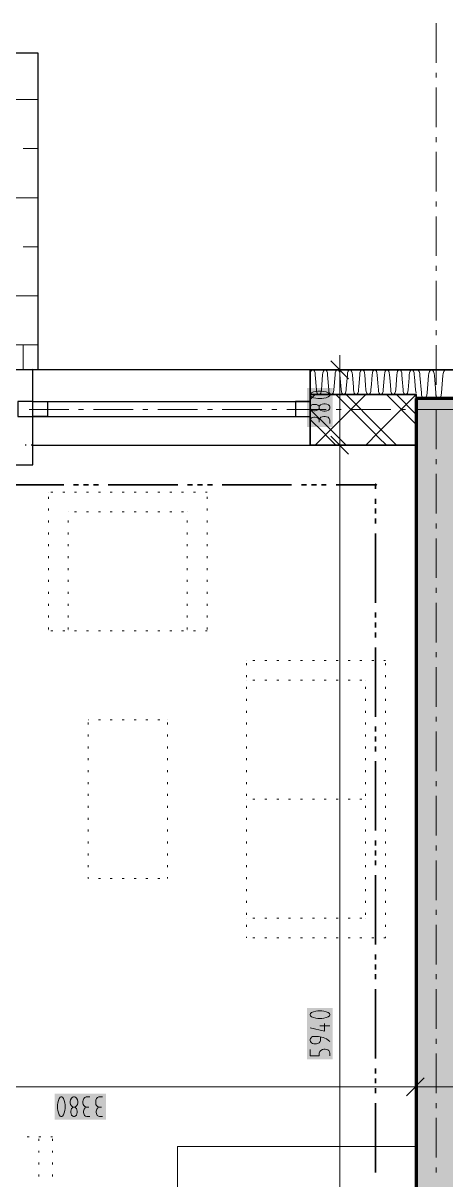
# Model space of a CAD drawing. Header units: millimetres. Extents: x 0 to 594, y 0 to 420.
# Drawn here: x 329.5 to 351.4, y 292.1 to 351.9 of the extents above; entities that cross this region are included whole.
import ezdxf

# ---------------------------------------------------------------- set-up
doc = ezdxf.new("R2010")
doc.units = ezdxf.units.MM
doc.header["$LTSCALE"] = 8
for name, color, linetype in [('PDF_Dvere', 7, 'Continuous'), ('PDF_Koty delkove', 7, 'Continuous'), ('PDF_Kuchyne', 7, 'Continuous'), ('PDF_Nabytek', 7, 'Continuous'), ('PDF_Obecne 0.25', 7, 'Continuous'), ('PDF_Okna', 7, 'Continuous'), ('PDF_Osy hlavni', 7, 'Continuous'), ('PDF_Pozarni useky', 7, 'Continuous'), ('PDF_Srafy', 7, 'Continuous'), ('PDF_Steny obvodove nosne', 7, 'Continuous'), ('PDF_Steny sendvic', 7, 'Continuous'), ('PDF_Zatepleni', 7, 'Continuous')]:
    doc.layers.add(name, color=color, linetype=linetype)

msp = doc.modelspace()

# ---------------------------------------------------------------- linework, layer by layer
at = {"layer": 'PDF_Dvere', "lineweight": 25}
msp.add_lwpolyline([(330.004, 332.31), (329.235, 332.31), (329.235, 331.541), (330.004, 331.541)], close=True, dxfattribs=at)
at = {"layer": 'PDF_Koty delkove', "lineweight": 18}
for points in [[(345.88, 333.95), (345.88, 334.719)], [(346.649, 333.95), (345.88, 333.95), (345.111, 333.95)], [(346.341, 333.489), (345.419, 334.411)], [(345.88, 243.7), (345.88, 244.028), (345.88, 246.313), (345.88, 254.821), (345.88, 256.41), (345.88, 266.147), (345.88, 267.685), (345.88, 269.171), (345.88, 330.055), (345.88, 333.95)], [(344.82, 331.948), (344.803, 331.921), (344.751, 331.88), (344.684, 331.853), (344.615, 331.839), (344.546, 331.839), (344.479, 331.853), (344.41, 331.88), (344.359, 331.935), (344.342, 331.976), (344.342, 332.03), (344.359, 332.071), (344.41, 332.126), (344.479, 332.154), (344.546, 332.167), (344.615, 332.167), (344.684, 332.154), (344.751, 332.126), (344.803, 332.085), (344.82, 332.058)], [(345.128, 332.195), (345.059, 332.195), (344.974, 332.181), (344.889, 332.14), (344.837, 332.085), (344.82, 332.058), (344.82, 331.948), (344.837, 331.921), (344.889, 331.866), (344.974, 331.825), (345.059, 331.811), (345.128, 331.811), (345.213, 331.825), (345.299, 331.866), (345.35, 331.921), (345.367, 331.976), (345.367, 332.03), (345.35, 332.085)], [(345.35, 332.085), (345.299, 332.14), (345.213, 332.181), (345.128, 332.195)], [(344.342, 331.182), (344.342, 331.346), (344.359, 331.401), (344.394, 331.455), (344.445, 331.483), (344.546, 331.51), (344.615, 331.51), (344.718, 331.483), (344.786, 331.428), (344.82, 331.346), (344.82, 331.237)], [(345.367, 331.182), (345.367, 331.373), (345.333, 331.441), (345.281, 331.496), (345.196, 331.524), (345.128, 331.538), (345.059, 331.538), (344.974, 331.524), (344.906, 331.496), (344.855, 331.441), (344.82, 331.346)], [(346.341, 329.594), (345.419, 330.516)], [(346.649, 330.055), (345.88, 330.055), (345.111, 330.055)], [(344.956, 300.79), (344.751, 300.79), (344.65, 300.776), (344.53, 300.749), (344.427, 300.708), (344.359, 300.654), (344.342, 300.626), (344.342, 300.572), (344.359, 300.544), (344.427, 300.49), (344.53, 300.449), (344.65, 300.421)], [(344.65, 300.421), (344.751, 300.407), (344.956, 300.407), (345.059, 300.421), (345.179, 300.449), (345.281, 300.49), (345.35, 300.544), (345.367, 300.572), (345.367, 300.626), (345.35, 300.654), (345.281, 300.708), (345.179, 300.749), (345.059, 300.776), (344.956, 300.79)], [(345.094, 300.133), (345.094, 299.75), (344.342, 299.915)], [(345.367, 300.024), (344.855, 300.024)], [(345.367, 299.203), (345.196, 299.34), (345.025, 299.422), (344.786, 299.476), (344.546, 299.476), (344.479, 299.462), (344.427, 299.435), (344.394, 299.408), (344.359, 299.367), (344.342, 299.312), (344.342, 299.258), (344.359, 299.203), (344.394, 299.162), (344.427, 299.135), (344.479, 299.107), (344.546, 299.093), (344.684, 299.093), (344.751, 299.107), (344.82, 299.135), (344.871, 299.203), (344.889, 299.258), (344.889, 299.449)], [(344.342, 298.792), (344.342, 298.464), (344.82, 298.464), (344.82, 298.601), (344.855, 298.696), (344.906, 298.751), (344.991, 298.805), (345.059, 298.819), (345.128, 298.819), (345.196, 298.805), (345.264, 298.778), (345.315, 298.737), (345.35, 298.683), (345.367, 298.601), (345.367, 298.464)], [(349.786, 297.634), (349.786, 296.866), (349.786, 296.097)], [(501.177, 296.866), (489.875, 296.866), (481.087, 296.866), (459.665, 296.866), (456.898, 296.866), (445.666, 296.866), (436.142, 296.866), (430.597, 296.866), (426.977, 296.866), (416.513, 296.866), (414.361, 296.866), (409.949, 296.866), (388.07, 296.866), (386.583, 296.866), (351.939, 296.866), (349.786, 296.866), (315.141, 296.866)], [(350.247, 297.327), (349.325, 296.404)], [(331.943, 296.113), (331.943, 296.045), (331.957, 295.96), (331.998, 295.875), (332.053, 295.823), (332.08, 295.806), (332.19, 295.806), (332.217, 295.823), (332.272, 295.875), (332.313, 295.96), (332.327, 296.045), (332.327, 296.113), (332.313, 296.198), (332.272, 296.285), (332.217, 296.336), (332.162, 296.353), (332.108, 296.353), (332.053, 296.336)], [(332.053, 296.336), (331.998, 296.285), (331.957, 296.198), (331.943, 296.113)], [(332.956, 296.353), (332.765, 296.353), (332.696, 296.318), (332.641, 296.267), (332.614, 296.182), (332.6, 296.113), (332.6, 296.045), (332.614, 295.96), (332.641, 295.892), (332.696, 295.841), (332.792, 295.806)], [(333.613, 296.353), (333.422, 296.353), (333.354, 296.318), (333.299, 296.267), (333.271, 296.182), (333.257, 296.113), (333.257, 296.045), (333.271, 295.96), (333.299, 295.892), (333.354, 295.841), (333.449, 295.806)], [(332.19, 295.806), (332.217, 295.788), (332.258, 295.737), (332.285, 295.67), (332.299, 295.601), (332.299, 295.532), (332.285, 295.465), (332.258, 295.396), (332.203, 295.345), (332.162, 295.328), (332.108, 295.328), (332.067, 295.345), (332.012, 295.396), (331.984, 295.465), (331.97, 295.532), (331.97, 295.601), (331.984, 295.67), (332.012, 295.737), (332.053, 295.788), (332.08, 295.806)], [(332.956, 295.328), (332.792, 295.328), (332.737, 295.345), (332.683, 295.379), (332.655, 295.431), (332.628, 295.532), (332.628, 295.601), (332.655, 295.703), (332.71, 295.772), (332.792, 295.806), (332.901, 295.806)], [(333.613, 295.328), (333.449, 295.328), (333.394, 295.345), (333.34, 295.379), (333.312, 295.431), (333.285, 295.532), (333.285, 295.601), (333.312, 295.703)], [(333.312, 295.703), (333.367, 295.772), (333.449, 295.806), (333.558, 295.806)]]:
    msp.add_lwpolyline(points, dxfattribs=at)
for points in [[(344.956, 332.852), (344.751, 332.852), (344.65, 332.838), (344.53, 332.811), (344.427, 332.769), (344.359, 332.715), (344.342, 332.687), (344.342, 332.633), (344.359, 332.605), (344.427, 332.551), (344.53, 332.51), (344.65, 332.482), (344.751, 332.468), (344.956, 332.468), (345.059, 332.482), (345.179, 332.51), (345.281, 332.551), (345.35, 332.605), (345.367, 332.633), (345.367, 332.687), (345.35, 332.715), (345.281, 332.769), (345.179, 332.811), (345.059, 332.838)], [(331.286, 295.942), (331.286, 295.737), (331.3, 295.636), (331.327, 295.516), (331.368, 295.413), (331.423, 295.345), (331.451, 295.328), (331.505, 295.328), (331.533, 295.345), (331.587, 295.413), (331.628, 295.516), (331.656, 295.636), (331.67, 295.737), (331.67, 295.942), (331.656, 296.045), (331.628, 296.165), (331.587, 296.267), (331.533, 296.336), (331.505, 296.353), (331.451, 296.353), (331.423, 296.336), (331.368, 296.267), (331.327, 296.165), (331.3, 296.045)]]:
    msp.add_lwpolyline(points, close=True, dxfattribs=at)
at = {"layer": 'PDF_Koty delkove', "color": 7, "lineweight": 18, "true_color": 0xffffff, "transparency": 33554559}
for points in [[(345.521, 331), (345.521, 333.005), (344.189, 331), (344.189, 333.005)], [(345.521, 298.282), (345.521, 300.944), (344.189, 298.282), (344.189, 300.944)], [(333.795, 296.507), (331.133, 296.507), (333.795, 295.175), (331.133, 295.175)]]:
    msp.add_solid(points, dxfattribs=at)
at = {"layer": 'PDF_Kuchyne', "lineweight": 13}
msp.add_lwpolyline([(349.786, 293.771), (337.486, 293.771), (337.486, 287.621), (343.636, 287.621), (343.636, 275.321), (331.388, 275.321), (331.388, 269.171), (349.786, 269.171), (349.786, 275.321)], dxfattribs=at)
at = {"layer": 'PDF_Nabytek', "lineweight": 13}
for points in [[(330.815, 327.631), (330.815, 327.631)], [(330.815, 327.631), (330.815, 327.631)], [(330.815, 327.285), (330.815, 327.388)], [(331.04, 327.631), (330.937, 327.631)], [(331.655, 327.631), (331.552, 327.631)], [(332.27, 327.631), (332.167, 327.631)], [(332.885, 327.631), (332.782, 327.631)], [(333.5, 327.631), (333.397, 327.631)], [(334.115, 327.631), (334.012, 327.631)], [(334.73, 327.631), (334.627, 327.631)], [(335.345, 327.631), (335.242, 327.631)], [(335.96, 327.631), (335.857, 327.631)], [(336.575, 327.631), (336.472, 327.631)], [(337.19, 327.631), (337.087, 327.631)], [(337.805, 327.631), (337.702, 327.631)], [(338.42, 327.631), (338.317, 327.631)], [(339.015, 327.631), (338.932, 327.631)], [(339.015, 327.631), (339.015, 327.631)], [(339.015, 327.285), (339.015, 327.388)], [(330.815, 326.67), (330.815, 326.773)], [(339.015, 326.67), (339.015, 326.773)], [(330.815, 326.055), (330.815, 326.158)], [(331.84, 326.606), (331.84, 326.606)], [(331.84, 326.606), (331.84, 326.606)], [(331.84, 326.055), (331.84, 326.158)], [(332.27, 326.606), (332.167, 326.606)], [(332.885, 326.606), (332.782, 326.606)], [(333.5, 326.606), (333.397, 326.606)], [(334.115, 326.606), (334.012, 326.606)], [(334.73, 326.606), (334.627, 326.606)], [(335.345, 326.606), (335.242, 326.606)], [(335.96, 326.606), (335.857, 326.606)], [(336.575, 326.606), (336.472, 326.606)], [(337.19, 326.606), (337.087, 326.606)], [(337.805, 326.606), (337.702, 326.606)], [(337.99, 326.606), (337.99, 326.606)], [(337.99, 326.606), (337.99, 326.606)], [(337.99, 326.055), (337.99, 326.158)], [(339.015, 326.055), (339.015, 326.158)], [(330.815, 325.44), (330.815, 325.543)], [(331.84, 325.44), (331.84, 325.543)], [(337.99, 325.44), (337.99, 325.543)], [(339.015, 325.44), (339.015, 325.543)], [(330.815, 324.825), (330.815, 324.928)], [(331.84, 324.825), (331.84, 324.928)], [(337.99, 324.825), (337.99, 324.928)], [(339.015, 324.825), (339.015, 324.928)], [(330.815, 324.21), (330.815, 324.313)], [(331.84, 324.21), (331.84, 324.313)], [(337.99, 324.21), (337.99, 324.313)], [(339.015, 324.21), (339.015, 324.313)], [(330.815, 323.595), (330.815, 323.698)], [(331.84, 323.595), (331.84, 323.698)], [(337.99, 323.595), (337.99, 323.698)], [(339.015, 323.595), (339.015, 323.698)], [(330.815, 322.98), (330.815, 323.083)], [(331.84, 322.98), (331.84, 323.083)], [(337.99, 322.98), (337.99, 323.083)], [(339.015, 322.98), (339.015, 323.083)], [(330.815, 322.365), (330.815, 322.468)], [(331.84, 322.365), (331.84, 322.468)], [(337.99, 322.365), (337.99, 322.468)], [(339.015, 322.365), (339.015, 322.468)], [(330.815, 321.75), (330.815, 321.853)], [(331.84, 321.75), (331.84, 321.853)], [(337.99, 321.75), (337.99, 321.853)], [(339.015, 321.75), (339.015, 321.853)], [(330.815, 321.135), (330.815, 321.238)], [(331.84, 321.135), (331.84, 321.238)], [(337.99, 321.135), (337.99, 321.238)], [(339.015, 321.135), (339.015, 321.238)], [(330.815, 320.52), (330.815, 320.623)], [(330.815, 320.456), (330.815, 320.456)], [(330.815, 320.456), (330.815, 320.456)], [(331.04, 320.456), (330.937, 320.456)], [(331.655, 320.456), (331.552, 320.456)], [(331.84, 320.52), (331.84, 320.623)], [(331.84, 320.456), (331.84, 320.456)], [(332.27, 320.456), (332.167, 320.456)], [(332.885, 320.456), (332.782, 320.456)], [(333.5, 320.456), (333.397, 320.456)], [(334.115, 320.456), (334.012, 320.456)], [(334.73, 320.456), (334.627, 320.456)], [(335.345, 320.456), (335.242, 320.456)], [(335.96, 320.456), (335.857, 320.456)], [(336.575, 320.456), (336.472, 320.456)], [(337.19, 320.456), (337.087, 320.456)], [(337.805, 320.456), (337.702, 320.456)], [(337.99, 320.52), (337.99, 320.623)], [(337.99, 320.456), (337.99, 320.456)], [(338.42, 320.456), (338.317, 320.456)], [(339.015, 320.456), (338.932, 320.456)], [(339.015, 320.52), (339.015, 320.623)], [(339.015, 320.456), (339.015, 320.456)], [(339.015, 320.456), (339.015, 320.456)], [(341.065, 318.919), (341.065, 318.919)], [(341.065, 318.919), (341.065, 318.919)], [(341.495, 318.919), (341.392, 318.919)], [(342.11, 318.919), (342.007, 318.919)], [(342.725, 318.919), (342.622, 318.919)], [(343.34, 318.919), (343.237, 318.919)], [(343.955, 318.919), (343.852, 318.919)], [(344.57, 318.919), (344.467, 318.919)], [(345.185, 318.919), (345.082, 318.919)], [(345.8, 318.919), (345.697, 318.919)], [(346.415, 318.919), (346.312, 318.919)], [(347.03, 318.919), (346.927, 318.919)], [(347.645, 318.919), (347.542, 318.919)], [(348.24, 318.919), (348.157, 318.919)], [(348.24, 318.919), (348.24, 318.919)], [(348.24, 318.919), (348.24, 318.919)], [(341.065, 318.675), (341.065, 318.778)], [(348.24, 318.675), (348.24, 318.778)], [(341.065, 318.06), (341.065, 318.163)], [(341.065, 317.894), (341.065, 317.894)], [(341.495, 317.894), (341.392, 317.894)], [(342.11, 317.894), (342.007, 317.894)], [(342.725, 317.894), (342.622, 317.894)], [(343.34, 317.894), (343.237, 317.894)], [(343.955, 317.894), (343.852, 317.894)], [(344.57, 317.894), (344.467, 317.894)], [(345.185, 317.894), (345.082, 317.894)], [(345.8, 317.894), (345.697, 317.894)], [(346.415, 317.894), (346.312, 317.894)], [(347.03, 317.894), (346.927, 317.894)], [(347.215, 317.894), (347.215, 317.894)], [(347.215, 317.894), (347.215, 317.894)], [(348.24, 318.06), (348.24, 318.163)], [(341.065, 317.445), (341.065, 317.548)], [(347.215, 317.445), (347.215, 317.548)], [(348.24, 317.445), (348.24, 317.548)], [(341.065, 316.83), (341.065, 316.933)], [(347.215, 316.83), (347.215, 316.933)], [(348.24, 316.83), (348.24, 316.933)], [(341.065, 316.215), (341.065, 316.318)], [(347.215, 316.215), (347.215, 316.318)], [(348.24, 316.215), (348.24, 316.318)], [(332.865, 315.844), (332.865, 315.844)], [(332.885, 315.844), (332.865, 315.844)], [(332.865, 315.844), (332.865, 315.844)], [(332.865, 315.6), (332.865, 315.703)], [(333.5, 315.844), (333.397, 315.844)], [(334.115, 315.844), (334.012, 315.844)], [(334.73, 315.844), (334.627, 315.844)], [(335.345, 315.844), (335.242, 315.844)], [(335.96, 315.844), (335.857, 315.844)], [(336.575, 315.844), (336.472, 315.844)], [(336.965, 315.844), (336.965, 315.844)], [(336.965, 315.844), (336.965, 315.844)], [(336.965, 315.6), (336.965, 315.703)], [(341.065, 315.6), (341.065, 315.703)], [(347.215, 315.6), (347.215, 315.703)], [(348.24, 315.6), (348.24, 315.703)], [(332.865, 314.985), (332.865, 315.088)], [(336.965, 314.985), (336.965, 315.088)], [(341.065, 314.985), (341.065, 315.088)], [(347.215, 314.985), (347.215, 315.088)], [(348.24, 314.985), (348.24, 315.088)], [(332.865, 314.37), (332.865, 314.473)], [(336.965, 314.37), (336.965, 314.473)], [(341.065, 314.37), (341.065, 314.473)], [(347.215, 314.37), (347.215, 314.473)], [(348.24, 314.37), (348.24, 314.473)], [(332.865, 313.755), (332.865, 313.858)], [(336.965, 313.755), (336.965, 313.858)], [(341.065, 313.755), (341.065, 313.858)], [(347.215, 313.755), (347.215, 313.858)], [(348.24, 313.755), (348.24, 313.858)], [(332.865, 313.14), (332.865, 313.243)], [(336.965, 313.14), (336.965, 313.243)], [(341.065, 313.14), (341.065, 313.243)], [(347.215, 313.14), (347.215, 313.243)], [(348.24, 313.14), (348.24, 313.243)], [(332.865, 312.525), (332.865, 312.628)], [(336.965, 312.525), (336.965, 312.628)], [(341.065, 312.525), (341.065, 312.628)], [(347.215, 312.525), (347.215, 312.628)], [(348.24, 312.525), (348.24, 312.628)], [(332.865, 311.91), (332.865, 312.013)], [(336.965, 311.91), (336.965, 312.013)], [(341.065, 311.91), (341.065, 312.013)], [(341.065, 311.744), (341.065, 311.744)], [(341.495, 311.744), (341.392, 311.744)], [(342.11, 311.744), (342.007, 311.744)], [(342.725, 311.744), (342.622, 311.744)], [(343.34, 311.744), (343.237, 311.744)], [(343.955, 311.744), (343.852, 311.744)], [(344.57, 311.744), (344.467, 311.744)], [(345.185, 311.744), (345.082, 311.744)], [(345.8, 311.744), (345.697, 311.744)], [(346.415, 311.744), (346.312, 311.744)], [(347.03, 311.744), (346.927, 311.744)], [(347.215, 311.91), (347.215, 312.013)], [(347.215, 311.744), (347.215, 311.744)], [(348.24, 311.91), (348.24, 312.013)], [(332.865, 311.295), (332.865, 311.398)], [(336.965, 311.295), (336.965, 311.398)], [(341.065, 311.295), (341.065, 311.398)], [(347.215, 311.295), (347.215, 311.398)], [(348.24, 311.295), (348.24, 311.398)], [(332.865, 310.68), (332.865, 310.783)], [(336.965, 310.68), (336.965, 310.783)], [(341.065, 310.68), (341.065, 310.783)], [(347.215, 310.68), (347.215, 310.783)], [(348.24, 310.68), (348.24, 310.783)], [(332.865, 310.065), (332.865, 310.168)], [(336.965, 310.065), (336.965, 310.168)], [(341.065, 310.065), (341.065, 310.168)], [(347.215, 310.065), (347.215, 310.168)], [(348.24, 310.065), (348.24, 310.168)], [(332.865, 309.45), (332.865, 309.553)], [(336.965, 309.45), (336.965, 309.553)], [(341.065, 309.45), (341.065, 309.553)], [(347.215, 309.45), (347.215, 309.553)], [(348.24, 309.45), (348.24, 309.553)], [(332.865, 308.835), (332.865, 308.938)], [(336.965, 308.835), (336.965, 308.938)], [(341.065, 308.835), (341.065, 308.938)], [(347.215, 308.835), (347.215, 308.938)], [(348.24, 308.835), (348.24, 308.938)], [(332.865, 308.221), (332.865, 308.323)], [(336.965, 308.221), (336.965, 308.323)], [(341.065, 308.221), (341.065, 308.323)], [(347.215, 308.221), (347.215, 308.323)], [(348.24, 308.221), (348.24, 308.323)], [(332.885, 307.644), (332.865, 307.644), (332.865, 307.708)], [(332.865, 307.644), (332.865, 307.644)], [(333.5, 307.644), (333.397, 307.644)], [(334.115, 307.644), (334.012, 307.644)], [(334.73, 307.644), (334.627, 307.644)], [(335.345, 307.644), (335.242, 307.644)], [(335.96, 307.644), (335.857, 307.644)], [(336.575, 307.644), (336.472, 307.644)], [(336.965, 307.644), (336.965, 307.708)], [(336.965, 307.644), (336.965, 307.644)], [(336.965, 307.644), (336.965, 307.644)], [(341.065, 307.606), (341.065, 307.708)], [(347.215, 307.606), (347.215, 307.708)], [(348.24, 307.606), (348.24, 307.708)], [(341.065, 306.991), (341.065, 307.093)], [(347.215, 306.991), (347.215, 307.093)], [(348.24, 306.991), (348.24, 307.093)], [(341.065, 306.376), (341.065, 306.478)], [(347.215, 306.376), (347.215, 306.478)], [(348.24, 306.376), (348.24, 306.478)], [(341.065, 305.761), (341.065, 305.863)], [(347.215, 305.761), (347.215, 305.863)], [(348.24, 305.761), (348.24, 305.863)], [(341.065, 305.594), (341.065, 305.594)], [(341.065, 305.146), (341.065, 305.248)], [(341.495, 305.594), (341.392, 305.594)], [(342.11, 305.594), (342.007, 305.594)], [(342.725, 305.594), (342.622, 305.594)], [(343.34, 305.594), (343.237, 305.594)], [(343.955, 305.594), (343.852, 305.594)], [(344.57, 305.594), (344.467, 305.594)], [(345.185, 305.594), (345.082, 305.594)], [(345.8, 305.594), (345.697, 305.594)], [(346.415, 305.594), (346.312, 305.594)], [(347.03, 305.594), (346.927, 305.594)], [(347.215, 305.594), (347.215, 305.594)], [(347.215, 305.594), (347.215, 305.594)], [(348.24, 305.146), (348.24, 305.248)], [(341.065, 304.569), (341.065, 304.633)], [(341.065, 304.569), (341.065, 304.569)], [(341.065, 304.569), (341.065, 304.569)], [(341.495, 304.569), (341.392, 304.569)], [(342.11, 304.569), (342.007, 304.569)], [(342.725, 304.569), (342.622, 304.569)], [(343.34, 304.569), (343.237, 304.569)], [(343.955, 304.569), (343.852, 304.569)], [(344.57, 304.569), (344.467, 304.569)], [(345.185, 304.569), (345.082, 304.569)], [(345.8, 304.569), (345.697, 304.569)], [(346.415, 304.569), (346.312, 304.569)], [(347.03, 304.569), (346.927, 304.569)], [(347.645, 304.569), (347.542, 304.569)], [(348.157, 304.569), (348.24, 304.569), (348.24, 304.633)], [(348.24, 304.569), (348.24, 304.569)], [(348.24, 304.569), (348.24, 304.569)], [(329.81, 294.28), (329.707, 294.28)], [(330.311, 294.28), (330.311, 294.28)], [(330.311, 294.076), (330.311, 294.178)], [(330.425, 294.28), (330.322, 294.28)], [(331.029, 294.28), (330.937, 294.28)], [(331.029, 294.28), (331.029, 294.28)], [(331.029, 294.28), (331.029, 294.28)], [(331.029, 294.076), (331.029, 294.178)], [(330.311, 293.461), (330.311, 293.563)], [(331.029, 293.461), (331.029, 293.563)], [(330.311, 292.846), (330.311, 292.948)], [(331.029, 292.846), (331.029, 292.948)], [(330.311, 292.231), (330.311, 292.333)], [(331.029, 292.231), (331.029, 292.333)]]:
    msp.add_lwpolyline(points, dxfattribs=at)
at = {"layer": 'PDF_Obecne 0.25', "lineweight": 25}
for points in [[(298.485, 350.35), (330.26, 350.35)], [(330.26, 350.35), (330.26, 333.95)], [(330.004, 333.95), (319.754, 333.95)], [(319.754, 330.055), (319.754, 329.03), (330.004, 329.03), (330.004, 330.055)]]:
    msp.add_lwpolyline(points, dxfattribs=at)
at = {"layer": 'PDF_Okna', "lineweight": 25}
for points in [[(330.004, 330.055), (330.004, 333.95)], [(344.354, 333.95), (330.004, 333.95)], [(330.004, 332.31), (344.354, 332.31)], [(330.004, 331.541), (344.354, 331.541)], [(330.004, 330.055), (344.354, 330.055)]]:
    msp.add_lwpolyline(points, dxfattribs=at)
for points in [[(330.004, 332.31), (330.772, 332.31), (330.772, 331.541), (330.004, 331.541)], [(344.354, 332.31), (343.585, 332.31), (343.585, 331.541), (344.354, 331.541)]]:
    msp.add_lwpolyline(points, close=True, dxfattribs=at)
at = {"layer": 'PDF_Osy hlavni', "lineweight": 18}
for points in [[(350.862, 349.835), (350.862, 351.885)], [(350.862, 349.066), (350.862, 349.323)], [(350.862, 346.504), (350.862, 348.554)], [(350.862, 345.735), (350.862, 345.991)], [(350.862, 343.173), (350.862, 345.223)], [(350.862, 342.404), (350.862, 342.66)], [(350.862, 339.841), (350.862, 341.891)], [(350.862, 339.073), (350.862, 339.329)], [(350.862, 336.51), (350.862, 338.56)], [(350.862, 335.742), (350.862, 335.998)], [(350.862, 333.179), (350.862, 335.229)], [(350.862, 332.41), (350.862, 332.667)], [(331.86, 331.9), (329.81, 331.9)], [(332.628, 331.9), (332.372, 331.9)], [(335.191, 331.9), (333.141, 331.9)], [(335.96, 331.9), (335.703, 331.9)], [(338.522, 331.9), (336.472, 331.9)], [(339.291, 331.9), (339.035, 331.9)], [(341.853, 331.9), (339.803, 331.9)], [(342.622, 331.9), (342.366, 331.9)], [(345.185, 331.9), (343.135, 331.9)], [(345.953, 331.9), (345.697, 331.9)], [(348.516, 331.9), (346.466, 331.9)], [(349.285, 331.9), (349.028, 331.9)], [(351.847, 331.9), (349.797, 331.9)], [(350.862, 329.848), (350.862, 331.898)], [(350.862, 329.079), (350.862, 329.335)], [(350.862, 326.517), (350.862, 328.567)], [(350.862, 325.748), (350.862, 326.004)], [(350.862, 323.185), (350.862, 325.235)], [(350.862, 322.417), (350.862, 322.673)], [(350.862, 319.854), (350.862, 321.904)], [(350.862, 319.085), (350.862, 319.342)], [(350.862, 316.523), (350.862, 318.573)], [(350.862, 315.754), (350.862, 316.01)], [(350.862, 313.192), (350.862, 315.242)], [(350.862, 312.423), (350.862, 312.679)], [(350.862, 309.86), (350.862, 311.91)], [(350.862, 309.092), (350.862, 309.348)], [(350.862, 306.529), (350.862, 308.579)], [(350.862, 305.761), (350.862, 306.017)], [(350.862, 303.198), (350.862, 305.248)], [(350.862, 302.429), (350.862, 302.686)], [(350.862, 299.867), (350.862, 301.917)], [(350.862, 299.098), (350.862, 299.354)], [(350.862, 296.536), (350.862, 298.586)], [(350.862, 295.767), (350.862, 296.023)], [(350.862, 293.204), (350.862, 295.254)], [(350.862, 292.436), (350.862, 292.692)]]:
    msp.add_lwpolyline(points, dxfattribs=at)
at = {"layer": 'PDF_Pozarni useky', "lineweight": 35}
for points in [[(331.603, 328.005), (328.016, 328.005)], [(332.372, 328.005), (332.116, 328.005)], [(332.885, 328.005), (332.628, 328.005)], [(333.397, 328.005), (333.141, 328.005)], [(337.497, 328.005), (333.91, 328.005)], [(338.266, 328.005), (338.01, 328.005)], [(338.778, 328.005), (338.522, 328.005)], [(339.291, 328.005), (339.035, 328.005)], [(343.391, 328.005), (339.803, 328.005)], [(344.16, 328.005), (343.903, 328.005)], [(344.672, 328.005), (344.416, 328.005)], [(345.185, 328.005), (344.928, 328.005)], [(347.736, 327.798), (347.736, 328.005), (345.697, 328.005)], [(347.736, 327.029), (347.736, 327.285)], [(347.736, 326.517), (347.736, 326.773)], [(347.736, 326.004), (347.736, 326.26)], [(347.736, 321.904), (347.736, 325.492)], [(347.736, 321.135), (347.736, 321.392)], [(347.736, 320.623), (347.736, 320.879)], [(347.736, 320.11), (347.736, 320.367)], [(347.736, 316.01), (347.736, 319.598)], [(347.736, 315.242), (347.736, 315.498)], [(347.736, 314.729), (347.736, 314.985)], [(347.736, 314.217), (347.736, 314.473)], [(347.736, 310.117), (347.736, 313.704)], [(347.736, 309.348), (347.736, 309.604)], [(347.736, 308.835), (347.736, 309.092)], [(347.736, 308.323), (347.736, 308.579)], [(347.736, 304.223), (347.736, 307.81)], [(347.736, 303.454), (347.736, 303.711)], [(347.736, 302.942), (347.736, 303.198)], [(347.736, 302.429), (347.736, 302.686)], [(347.736, 298.329), (347.736, 301.917)], [(347.736, 297.561), (347.736, 297.817)], [(347.736, 297.048), (347.736, 297.304)], [(347.736, 296.536), (347.736, 296.792)], [(347.736, 292.436), (347.736, 296.023)]]:
    msp.add_lwpolyline(points, dxfattribs=at)
at = {"layer": 'PDF_Pozarni useky', "lineweight": 35, "transparency": 33554559}
for points in [[(347.826, 328.005), (347.736, 327.916), (347.736, 328.095), (347.646, 328.005)], [(347.736, 327.916), (347.646, 328.005), (347.826, 328.005), (347.736, 328.095)]]:
    msp.add_solid(points, dxfattribs=at)
at = {"layer": 'PDF_Srafy', "lineweight": 9}
for points in [[(330.26, 347.931), (326.967, 347.931)], [(330.26, 345.394), (329.504, 345.394)], [(330.26, 342.857), (326.967, 342.857), (321.893, 342.857), (316.82, 342.857), (311.747, 342.857), (306.673, 342.857), (301.6, 342.857), (298.485, 342.857)], [(330.26, 340.321), (329.504, 340.321)], [(330.26, 337.784), (326.967, 337.784), (321.893, 337.784), (316.82, 337.784), (311.747, 337.784), (306.673, 337.784), (301.6, 337.784), (298.485, 337.784)], [(330.26, 335.247), (329.504, 335.247), (324.43, 335.247), (319.357, 335.247), (314.283, 335.247), (309.21, 335.247), (304.136, 335.247), (299.063, 335.247), (298.485, 335.247)], [(329.504, 335.247), (329.504, 333.95)]]:
    msp.add_lwpolyline(points, dxfattribs=at)
at = {"layer": 'PDF_Steny obvodove nosne', "lineweight": 70}
msp.add_lwpolyline([(349.837, 332.464), (349.837, 330.055), (349.837, 256.41), (349.837, 246.313), (349.837, 243.853), (351.887, 243.853), (351.887, 246.313), (351.887, 256.41), (351.887, 330.055), (351.887, 332.464)], close=True, dxfattribs=at)
at = {"layer": 'PDF_Steny obvodove nosne', "color": 9, "lineweight": 9, "true_color": 0xc0c0c0, "transparency": 33554559}
msp.add_solid([(349.837, 332.464), (349.837, 243.853), (351.887, 332.464), (351.887, 243.853)], dxfattribs=at)
at = {"layer": 'PDF_Steny sendvic', "lineweight": 25}
for points in [[(329.656, 333.95), (329.605, 333.95)], [(330.004, 333.95), (329.912, 333.95)], [(329.656, 330.055), (329.605, 330.055)], [(330.004, 330.055), (329.912, 330.055)]]:
    msp.add_lwpolyline(points, dxfattribs=at)
at = {"layer": 'PDF_Steny sendvic', "lineweight": 9}
for points in [[(344.482, 333.95), (344.433, 333.931), (344.391, 333.875), (344.363, 333.792), (344.354, 333.694)], [(344.61, 333.694), (344.6, 333.792), (344.572, 333.875), (344.531, 333.931), (344.482, 333.95)], [(345.122, 333.95), (345.073, 333.931), (345.032, 333.875), (345.004, 333.792), (344.994, 333.694)], [(345.25, 333.694), (345.241, 333.792), (345.213, 333.875), (345.171, 333.931), (345.122, 333.95)], [(345.763, 333.95), (345.714, 333.931), (345.672, 333.875), (345.645, 333.792), (345.635, 333.694)], [(345.891, 333.694), (345.881, 333.792), (345.853, 333.875), (345.812, 333.931), (345.763, 333.95)], [(346.403, 333.95), (346.354, 333.931), (346.313, 333.875), (346.285, 333.792), (346.275, 333.694)], [(346.532, 333.694), (346.522, 333.792), (346.494, 333.875), (346.453, 333.931), (346.404, 333.95), (346.403, 333.95)], [(347.044, 333.95), (346.995, 333.931), (346.954, 333.875), (346.926, 333.792), (346.916, 333.694)], [(347.172, 333.694), (347.163, 333.792), (347.135, 333.875), (347.093, 333.931), (347.044, 333.95)], [(347.685, 333.95), (347.636, 333.931), (347.594, 333.875), (347.566, 333.792), (347.557, 333.694)], [(347.813, 333.694), (347.803, 333.792), (347.775, 333.875), (347.734, 333.931), (347.685, 333.95)], [(348.325, 333.95), (348.276, 333.931), (348.235, 333.875), (348.207, 333.792), (348.197, 333.694)], [(348.453, 333.694), (348.444, 333.792), (348.416, 333.875), (348.374, 333.931), (348.325, 333.95)], [(348.917, 333.931), (348.875, 333.875), (348.848, 333.792), (348.838, 333.694)], [(348.966, 333.95), (348.917, 333.931)], [(349.094, 333.694), (349.084, 333.792), (349.057, 333.875), (349.015, 333.931), (348.966, 333.95)], [(349.607, 333.95), (349.558, 333.931), (349.516, 333.875), (349.488, 333.792), (349.478, 333.694)], [(349.735, 333.694), (349.725, 333.792), (349.697, 333.875), (349.656, 333.931), (349.607, 333.95)], [(344.61, 333.694), (344.673, 332.925)], [(344.931, 332.925), (344.994, 333.694)], [(345.25, 333.694), (345.314, 332.925)], [(345.571, 332.925), (345.635, 333.694)], [(345.891, 333.694), (345.953, 332.941), (345.954, 332.925)], [(346.212, 332.925), (346.217, 332.986), (346.275, 333.694)], [(346.532, 333.694), (346.585, 333.048), (346.595, 332.925)], [(346.853, 332.925), (346.867, 333.096), (346.916, 333.694)], [(347.172, 333.694), (347.217, 333.156), (347.236, 332.925)], [(347.493, 332.925), (347.516, 333.207), (347.557, 333.694)], [(347.813, 333.694), (347.848, 333.263), (347.876, 332.925)], [(348.134, 332.925), (348.166, 333.317), (348.197, 333.694)], [(348.453, 333.694), (348.48, 333.371), (348.517, 332.925)], [(348.774, 332.925), (348.816, 333.428), (348.838, 333.694)], [(349.094, 333.694), (349.112, 333.478), (349.158, 332.925)], [(349.415, 332.925), (349.466, 333.538), (349.478, 333.694)], [(349.735, 333.694), (349.744, 333.586), (349.798, 332.925)], [(344.354, 332.413), (344.61, 332.669)], [(344.61, 330.055), (345.276, 330.721), (347.224, 332.669)], [(344.673, 332.925), (344.683, 332.827), (344.711, 332.743), (344.72, 332.731), (344.753, 332.687), (344.789, 332.669)], [(344.815, 332.669), (344.851, 332.687), (344.893, 332.743), (344.899, 332.762), (344.921, 332.827), (344.931, 332.925)], [(344.931, 332.925), (344.931, 332.925)], [(345.314, 332.925), (345.323, 332.834), (345.324, 332.827), (345.352, 332.743), (345.393, 332.687), (345.429, 332.669)], [(345.456, 332.669), (345.492, 332.687)], [(345.492, 332.687), (345.534, 332.743), (345.562, 332.827), (345.566, 332.875), (345.571, 332.925)], [(345.571, 332.925), (345.571, 332.925)], [(348.295, 330.055), (347.89, 330.46), (347.629, 330.721), (345.681, 332.669)], [(345.954, 332.925), (345.964, 332.827), (345.992, 332.743), (346.034, 332.687), (346.07, 332.669)], [(346.097, 332.669), (346.132, 332.687), (346.174, 332.743), (346.202, 332.827), (346.212, 332.925)], [(348.818, 330.055), (348.151, 330.721), (347.89, 330.983), (346.204, 332.669)], [(346.212, 332.925), (346.212, 332.925)], [(346.595, 332.925), (346.605, 332.827), (346.633, 332.743), (346.675, 332.687), (346.71, 332.669)], [(346.737, 332.669), (346.773, 332.687), (346.815, 332.743), (346.843, 332.827), (346.853, 332.925)], [(346.853, 332.925), (346.853, 332.925)], [(347.224, 330.055), (347.89, 330.721), (349.837, 332.669)], [(347.236, 332.925), (347.245, 332.827), (347.273, 332.743), (347.315, 332.687)], [(347.315, 332.687), (347.351, 332.669)], [(347.378, 332.669), (347.414, 332.687), (347.455, 332.743), (347.483, 332.827), (347.493, 332.925)], [(347.493, 332.925), (347.493, 332.925)], [(347.493, 332.925), (347.493, 332.925)], [(347.876, 332.925), (347.886, 332.827), (347.914, 332.743), (347.956, 332.687), (347.992, 332.669)], [(348.019, 332.669), (348.054, 332.687), (348.096, 332.743), (348.124, 332.827), (348.134, 332.925)], [(348.134, 332.925), (348.134, 332.925)], [(349.837, 331.126), (348.295, 332.669)], [(348.517, 332.925), (348.527, 332.827), (348.555, 332.743), (348.596, 332.687), (348.632, 332.669)], [(348.659, 332.669), (348.695, 332.687), (348.737, 332.743), (348.765, 332.827), (348.774, 332.925)], [(348.774, 332.925), (348.774, 332.925)], [(349.837, 331.649), (348.818, 332.669)], [(349.158, 332.925), (349.167, 332.827), (349.195, 332.743), (349.237, 332.687), (349.273, 332.669)], [(349.3, 332.669), (349.336, 332.687), (349.377, 332.743), (349.405, 332.827), (349.415, 332.925)], [(349.415, 332.925), (349.415, 332.925)], [(349.798, 332.925), (349.808, 332.827), (349.836, 332.743), (349.837, 332.741)], [(346.204, 330.055), (345.538, 330.721), (345.276, 330.983), (344.354, 331.905)], [(345.681, 330.055), (345.276, 330.46), (345.015, 330.721), (344.354, 331.383)], [(349.837, 330.055), (349.837, 330.055)]]:
    msp.add_lwpolyline(points, dxfattribs=at)
at = {"layer": 'PDF_Steny sendvic', "lineweight": 35}
for points in [[(344.354, 333.95), (344.354, 332.669), (349.837, 332.669)], [(349.837, 333.95), (344.354, 333.95)]]:
    msp.add_lwpolyline(points, dxfattribs=at)
msp.add_lwpolyline([(344.354, 332.669), (349.837, 332.669), (349.837, 332.464), (349.837, 330.055), (349.786, 330.055), (344.354, 330.055), (344.354, 331.541), (344.354, 332.31)], close=True, dxfattribs=at)
at = {"layer": 'PDF_Steny sendvic', "lineweight": 25, "transparency": 33554559}
for points in [[(330.068, 333.95), (330.004, 333.886), (330.004, 334.014), (329.94, 333.95)], [(330.068, 330.055), (330.004, 329.991), (330.004, 330.119), (329.94, 330.055)]]:
    msp.add_solid(points, dxfattribs=at)
at = {"layer": 'PDF_Steny sendvic', "lineweight": 9, "transparency": 33554559}
for points in [[(344.354, 333.717), (344.377, 333.694), (344.354, 333.671)], [(344.994, 333.671), (344.971, 333.694), (345.017, 333.694), (344.994, 333.717)], [(345.635, 333.671), (345.612, 333.694), (345.658, 333.694), (345.635, 333.717)], [(346.275, 333.671), (346.252, 333.694), (346.298, 333.694), (346.275, 333.717)], [(346.916, 333.671), (346.893, 333.694), (346.939, 333.694), (346.916, 333.717)], [(347.557, 333.671), (347.534, 333.694), (347.58, 333.694), (347.557, 333.717)], [(348.197, 333.671), (348.174, 333.694), (348.22, 333.694), (348.197, 333.717)], [(348.838, 333.671), (348.815, 333.694), (348.861, 333.694), (348.838, 333.717)], [(349.478, 333.671), (349.455, 333.694), (349.502, 333.694), (349.478, 333.717)], [(345.276, 330.698), (345.253, 330.721), (345.299, 330.721), (345.276, 330.745)], [(347.89, 330.698), (347.867, 330.721), (347.913, 330.721), (347.89, 330.745)]]:
    msp.add_solid(points, dxfattribs=at)
at = {"layer": 'PDF_Zatepleni', "lineweight": 9}
for points in [[(349.865, 333.95), (349.837, 333.936)], [(349.897, 333.95), (349.938, 333.929), (349.987, 333.864), (350.019, 333.767), (350.03, 333.653), (350.104, 332.761), (350.115, 332.647), (350.147, 332.551), (350.196, 332.487), (350.252, 332.464), (350.309, 332.487), (350.358, 332.551), (350.39, 332.647), (350.401, 332.761), (350.475, 333.653)], [(350.608, 333.95), (350.567, 333.929), (350.518, 333.864), (350.486, 333.767), (350.475, 333.653)], [(350.64, 333.95), (350.681, 333.929), (350.73, 333.864), (350.762, 333.767), (350.773, 333.653), (350.847, 332.761), (350.858, 332.647), (350.891, 332.551), (350.939, 332.487), (350.996, 332.464), (351.052, 332.487), (351.101, 332.551), (351.133, 332.647), (351.144, 332.761), (351.218, 333.653)], [(351.352, 333.95), (351.31, 333.929), (351.262, 333.864), (351.229, 333.767), (351.218, 333.653)], [(350.475, 333.653), (350.475, 333.653)], [(351.218, 333.653), (351.218, 333.653)]]:
    msp.add_lwpolyline(points, dxfattribs=at)
at = {"layer": 'PDF_Zatepleni', "lineweight": 35}
for points in [[(351.887, 333.95), (349.837, 333.95)], [(349.837, 332.669), (349.837, 332.464), (351.887, 332.464), (351.887, 332.669)]]:
    msp.add_lwpolyline(points, dxfattribs=at)
at = {"layer": 'PDF_Zatepleni', "lineweight": 9, "transparency": 33554559}
for points in [[(350.401, 332.738), (350.378, 332.761), (350.424, 332.761), (350.401, 332.784)], [(351.144, 332.738), (351.121, 332.761), (351.167, 332.761), (351.144, 332.784)]]:
    msp.add_solid(points, dxfattribs=at)

doc.saveas('drawing.dxf')
